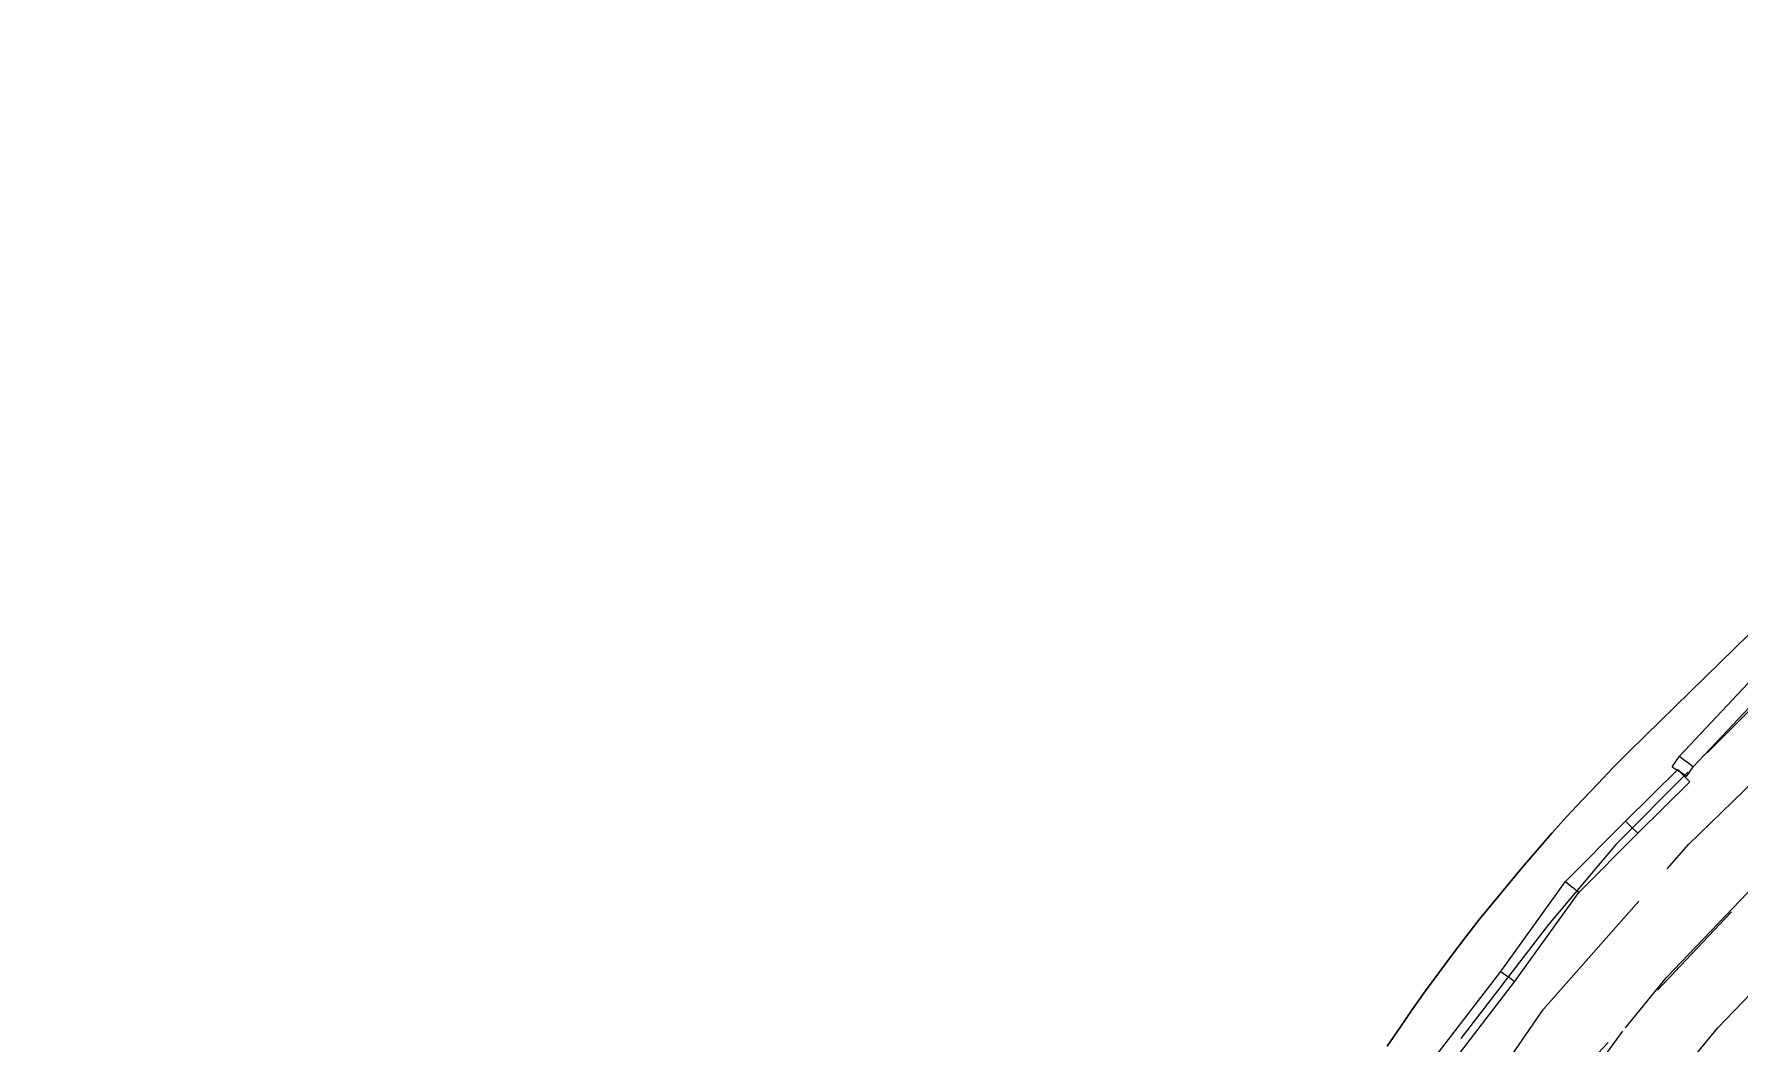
# Model space of a CAD drawing. Header units: metres. Extents: x 314728 to 315901, y 6265229 to 6266735.
# Drawn here: x 315415.95 to 315463.37, y 6265948.9 to 6265976.98 of the extents above; entities that cross this region are included whole.
import ezdxf

# ---------------------------------------------------------------- set-up
doc = ezdxf.new("R2010")
doc.units = ezdxf.units.M
doc.linetypes.add('Cable Exist UG', pattern=[8.2, 4, -1.2, 1.8, -1.2])
doc.linetypes.add('Dash', pattern=[5, 3, -2])
for name, color, linetype, lineweight in [('Cadastre Developer_SP_EXT', 250, 'Continuous', 5), ('Cadastre Land Parcels_SP_EXT', 250, 'Continuous', 5), ('Cadastre Roads_SP_EXT', 250, 'Continuous', 5)]:
    doc.layers.add(name, color=color, linetype=linetype, lineweight=lineweight)
for name, color, linetype in [('Duct_SP_EXT', 7, 'Continuous'), ('Mains_HV_EXT', 7, 'Continuous'), ('Mains_SL_EXT', 7, 'Continuous')]:
    doc.layers.add(name, color=color, linetype=linetype)

msp = doc.modelspace()

# ---------------------------------------------------------------- linework, layer by layer
at = {"layer": 'Cadastre Developer_SP_EXT', "linetype": 'Dash'}
for points in [[(315495.02, 6265983.759), (315463.138, 6265952.57)], [(315463.138, 6265952.57), (315450.552, 6265939.209)]]:
    msp.add_lwpolyline(points, dxfattribs=at)
at = {"layer": 'Cadastre Land Parcels_SP_EXT', "linetype": 'Continuous'}
msp.add_lwpolyline([(315453.563, 6265948.828), (315453.913, 6265949.345), (315454.269, 6265949.859), (315454.631, 6265950.368), (315454.999, 6265950.872), (315455.372, 6265951.374), (315455.752, 6265951.869), (315456.137, 6265952.362), (315456.528, 6265952.849), (315456.925, 6265953.332), (315457.326, 6265953.81), (315457.734, 6265954.283), (315458.147, 6265954.753), (315458.565, 6265955.216), (315458.989, 6265955.675), (315459.418, 6265956.13), (315459.852, 6265956.579), (315460.292, 6265957.023), (315460.736, 6265957.462), (315485.207, 6265981.397)], dxfattribs=at)
at = {"layer": 'Cadastre Roads_SP_EXT', "linetype": 'Continuous'}
msp.add_lwpolyline([(315485.207, 6265981.397), (315460.736, 6265957.462), (315460.292, 6265957.023), (315459.852, 6265956.579), (315459.418, 6265956.13), (315458.989, 6265955.675), (315458.565, 6265955.216), (315458.147, 6265954.753), (315457.734, 6265954.283), (315457.326, 6265953.81), (315456.925, 6265953.332), (315456.528, 6265952.849), (315456.137, 6265952.362), (315455.752, 6265951.869), (315455.372, 6265951.374), (315454.999, 6265950.872), (315454.631, 6265950.368), (315454.269, 6265949.859), (315453.913, 6265949.345), (315453.563, 6265948.828)], dxfattribs=at)
at = {"layer": 'Duct_SP_EXT'}
for p, q in [((315461.695, 6265956.901), (315463.606, 6265958.929)), ((315462.071, 6265956.6), (315463.96, 6265958.604)), ((315461.493, 6265956.604), (315461.695, 6265956.901)), ((315461.695, 6265956.901), (315461.883, 6265956.751)), ((315462.071, 6265956.6), (315461.883, 6265956.751)), ((315460.194, 6265955.093), (315461.649, 6265956.522)), ((315460.533, 6265954.753), (315461.985, 6265956.18)), ((315461.493, 6265956.604), (315461.691, 6265956.469)), ((315461.649, 6265956.522), (315461.817, 6265956.351)), ((315461.889, 6265956.334), (315461.691, 6265956.469)), ((315461.985, 6265956.18), (315461.817, 6265956.351)), ((315461.889, 6265956.334), (315462.071, 6265956.6)), ((315458.528, 6265953.414), (315460.194, 6265955.093)), ((315458.896, 6265953.103), (315460.533, 6265954.753)), ((315460.194, 6265955.093), (315460.363, 6265954.923)), ((315460.533, 6265954.753), (315460.363, 6265954.923)), ((315456.724, 6265950.911), (315458.528, 6265953.414)), ((315458.528, 6265953.414), (315458.712, 6265953.258)), ((315457.109, 6265950.624), (315458.896, 6265953.103)), ((315458.896, 6265953.103), (315458.712, 6265953.258)), ((315454.553, 6265948.094), (315456.724, 6265950.911)), ((315454.942, 6265947.812), (315457.109, 6265950.624)), ((315456.724, 6265950.911), (315456.916, 6265950.768)), ((315457.109, 6265950.624), (315456.916, 6265950.768))]:
    msp.add_line(p, q, dxfattribs=at)
at = {"layer": 'Mains_HV_EXT', "linetype": 'Cable Exist UG'}
for points in [[(315444.624, 6265934.017), (315448.928, 6265938.187), (315451.565, 6265941.038), (315454.013, 6265944.132), (315455.977, 6265947.065), (315457.915, 6265949.865), (315461.95, 6265954.447), (315465.551, 6265957.945), (315471.043, 6265963.276), (315474.982, 6265967.058), (315482.071, 6265974.178), (315488.343, 6265980.223), (315493.489, 6265985.352), (315493.817, 6265988.323), (315494.691, 6265994.703), (315494.993, 6265997.634), (315492.049, 6266004.021), (315490.929, 6266006.247), (315489.82, 6266008.315), (315491.983, 6266012.558), (315490.512, 6266015.109), (315487.428, 6266019.582), (315485.403, 6266023.516), (315468.314, 6266062.289)], [(315354.273, 6265851.067), (315417.815, 6265909.084), (315422.713, 6265913.574), (315426.434, 6265914.27), (315426.434, 6265914.27), (315434.426, 6265921.671), (315442.462, 6265929.198), (315446.76, 6265933.399), (315450.515, 6265937.003), (315453.34, 6265940.043), (315455.815, 6265943.191), (315457.75, 6265946.024), (315460.19, 6265949.345), (315461.334, 6265950.738), (315463.179, 6265952.668), (315465.048, 6265954.642), (315466.6, 6265956.14), (315468.561, 6265958.099), (315470.454, 6265959.81), (315472.143, 6265961.719), (315474.325, 6265963.819), (315475.36, 6265964.79), (315495.179, 6265984.174), (315496.412, 6265993.326)], [(315316.522, 6265833.792), (315316.919, 6265831.936), (315323.452, 6265823.654), (315323.452, 6265823.654), (315355.582, 6265849.554), (315423.76, 6265911.822), (315427.722, 6265912.725), (315443.881, 6265927.796), (315448.179, 6265931.996), (315453.663, 6265937.353), (315456.838, 6265941.2), (315459.169, 6265944.622), (315461.609, 6265947.942), (315462.754, 6265949.336), (315464.599, 6265951.266), (315466.468, 6265953.239), (315468.019, 6265954.737), (315469.98, 6265956.696), (315471.873, 6265958.407), (315473.562, 6265960.317), (315475.745, 6265962.417), (315476.779, 6265963.387), (315489.776, 6265976.004), (315490.668, 6265976.842)]]:
    msp.add_lwpolyline(points, dxfattribs=at)
at = {"layer": 'Mains_SL_EXT', "linetype": 'Cable Exist UG'}
msp.add_lwpolyline([(315489.035, 6266011.692), (315489.8, 6266009.409), (315492.274, 6266004.804), (315495.506, 6265997.706), (315494.368, 6265988.221), (315487.682, 6265981.509), (315467.419, 6265961.925), (315461.923, 6265956.454), (315459.932, 6265954.45), (315458.048, 6265952.217), (315454.793, 6265947.966), (315453.044, 6265945.087), (315451.269, 6265942.908), (315448.711, 6265940.208), (315443.751, 6265935.272), (315419.182, 6265912.29), (315426.697, 6265903.652), (315435.139, 6265911.512), (315434.809, 6265913.9), (315445.28, 6265923.581), (315459.627, 6265918.464)], dxfattribs=at)

doc.saveas('drawing.dxf')
